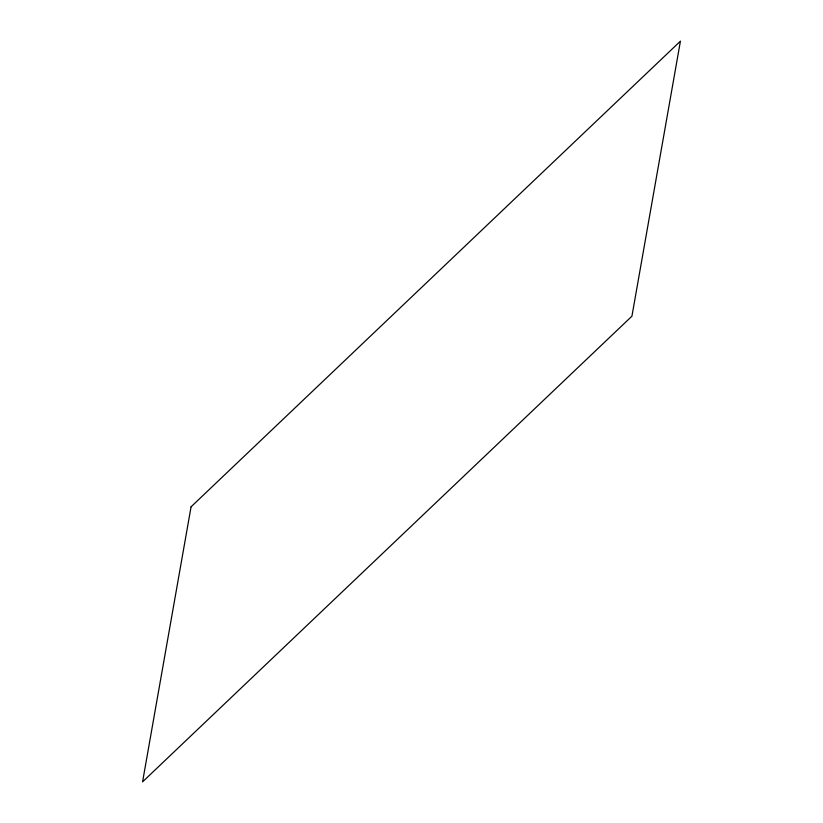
<?xml version="1.0" encoding="UTF-8"?>
<svg xmlns="http://www.w3.org/2000/svg" width="823" height="823" viewBox="0 0 823 823"><rect width="100%" height="100%" fill="white"/><g stroke="black" fill="none" stroke-linecap="round" stroke-linejoin="round"><path stroke-width="1.23" d="M191.07 506.814L142.574 781.85L631.93 316.186L680.426 41.15L191.07 506.814"/></g></svg>
